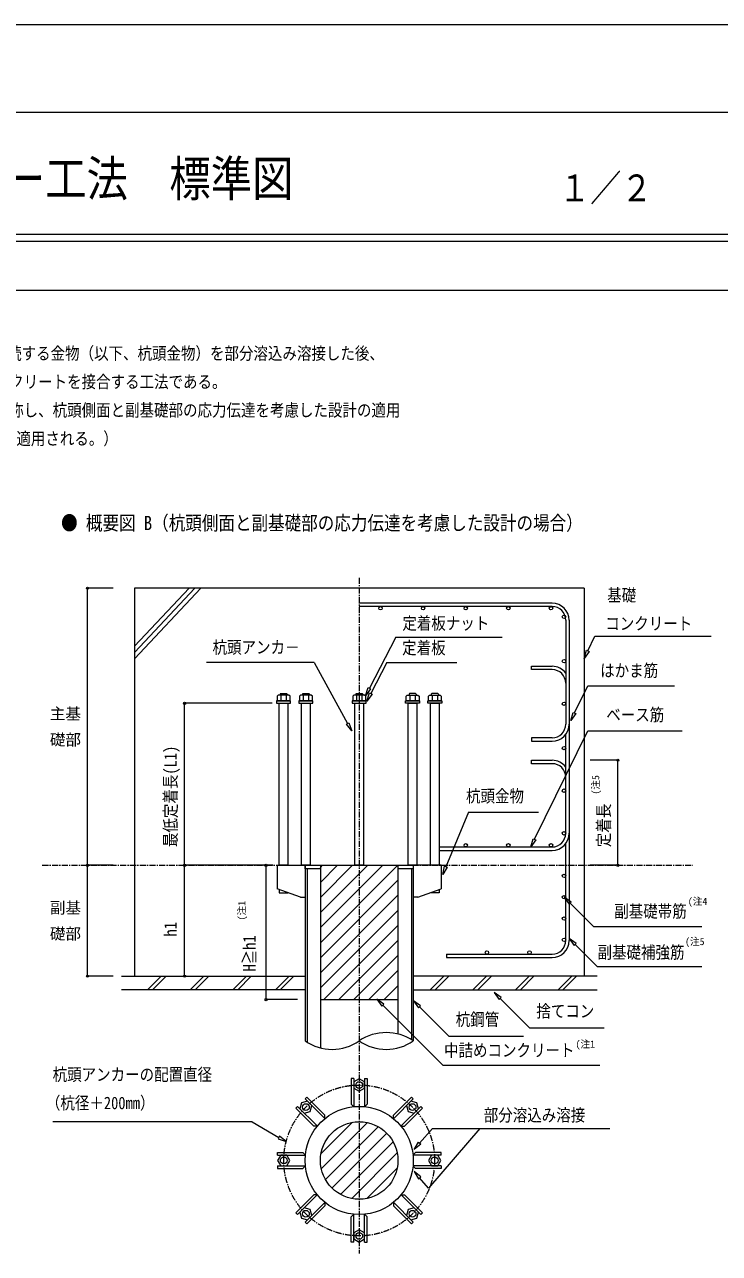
# Model space of a CAD drawing. Units: millimetres, scale not verified. Extents: x -29700 to 29700, y -21000 to 21000.
# Drawn here: x -13536 to 730, y -4229 to 21000 of the extents above; entities that cross this region are included whole.
import ezdxf
from ezdxf.enums import TextEntityAlignment as Align

# ---------------------------------------------------------------- set-up
doc = ezdxf.new("R2010")
doc.units = ezdxf.units.MM
doc.header["$LTSCALE"] = 100
doc.linetypes.add('USER2', pattern=[2, 1.25, -0.25, 0.25, -0.25])
for name, color, linetype in [('0-0_0', 7, 'Continuous'), ('0-1_01_TITLE', 7, 'Continuous'), ('0-4_02_TEXT', 7, 'Continuous')]:
    doc.layers.add(name, color=color, linetype=linetype)
for name, color, linetype, lineweight in [('0-3_DEFPOINTS', 7, 'Continuous', 18), ('0-5_05_SUNPOU', 3, 'Continuous', 18), ('0-6_03_ZU', 2, 'Continuous', 18), ('0-8_00_WAKU', 9, 'Continuous', 18), ('0-9_08_CENTER', 1, 'USER2', 18)]:
    doc.layers.add(name, color=color, linetype=linetype, lineweight=lineweight)
doc.styles.add('ＭＳ ゴシック', font='')
doc.styles.get('ＭＳ ゴシック').set_extended_font_data('MS Gothic')

msp = doc.modelspace()

# ---------------------------------------------------------------- linework, layer by layer
at = {"layer": '0-3_DEFPOINTS'}
msp.add_line((-29700, 21000), (29700, 21000), dxfattribs=at)
at = {"layer": '0-5_05_SUNPOU'}
for p, q in [((-11714.3, 9427.3), (-12245.3, 9427.3)), ((-10158.3, 9427.3), (-11282.4, 8235)), ((-10038.1, 9427.3), (-11282.4, 8107.5)), ((-9917.8, 9427.3), (-11282.4, 7979.9)), ((-5915.6, 8425.9), (-6457, 7375.3)), ((-5915.6, 8425.9), (-3729.8, 8425.9)), ((-1972.7, 8140.2), (-1825.5, 8440.3)), ((-1825.5, 8440.3), (559.5, 8440.3)), ((-7592.2, 7903.7), (-9803.3, 7903.7)), ((-7592.2, 7903.7), (-6904.2, 6648.4)), ((-6097.2, 7903.7), (-6428, 7267.1)), ((-6097.2, 7903.7), (-4659.6, 7903.7)), ((-2244.6, 6866.4), (-1972, 7422.2)), ((-1972, 7422.2), (-192.5, 7422.2)), ((-8450.7, 7064.8), (-10250, 7064.8)), ((-10250, 3739.8), (-10250, 7064.8)), ((-3066, 4273.2), (-1974.8, 6497.8)), ((-1974.8, 6497.8), (-37.9, 6497.8)), ((-1356.4, 5896), (-1925.2, 5896)), ((-1356.4, 3739.8), (-1356.4, 5896)), ((-4423.8, 4831.3), (-4884.6, 3709.5)), ((-4423.8, 4831.3), (-2986.2, 4831.3)), ((-12245.3, 1464.8), (-12245.3, 3739.8)), ((-10250, 1464.8), (-10250, 3739.8)), ((-8450.7, 3739.8), (-10250, 3739.8)), ((-8436.5, 3739.8), (-8577.9, 3739.8)), ((-7462.3, 3697), (-7419.6, 3739.8)), ((-7462.3, 3387.7), (-7110.2, 3739.8)), ((-7462.3, 3078.3), (-6800.8, 3739.8)), ((-7462.3, 2769), (-6491.5, 3739.8)), ((-7462.3, 2459.6), (-6182.1, 3739.8)), ((-7462.3, 2150.2), (-5872.8, 3739.8)), ((-1356.4, 3739.8), (-1925.2, 3739.8)), ((-7462.3, 1840.9), (-5869.8, 3433.4)), ((-7462.3, 1531.5), (-5869.8, 3124)), ((-7462.3, 1222.2), (-5869.8, 2814.7)), ((-1857.3, 2479.8), (-2337.3, 2959.8)), ((-7393.6, 981.5), (-5869.8, 2505.3)), ((-1857.3, 2479.8), (369, 2479.8)), ((-7084.3, 981.5), (-5869.8, 2195.9)), ((-1778.8, 1660), (-2232.3, 2113.4)), ((-6774.9, 981.5), (-5869.8, 1886.6)), ((-6465.5, 981.5), (-5869.8, 1577.2)), ((-1778.8, 1660), (369, 1660)), ((-11714.3, 1464.8), (-12245.3, 1464.8)), ((-10730.8, 1464.8), (-11010, 1185.6)), ((-10631.4, 1464.8), (-10910.7, 1185.6)), ((-9855.8, 1464.8), (-10135, 1185.6)), ((-9756.4, 1464.8), (-10035.7, 1185.6)), ((-8980.8, 1464.8), (-9260, 1185.6)), ((-8881.4, 1464.8), (-9160.7, 1185.6)), ((-8105.8, 1464.8), (-8385, 1185.6)), ((-8006.4, 1464.8), (-8285.7, 1185.6)), ((-6156.2, 981.5), (-5869.8, 1267.9)), ((-4927, 1464.8), (-5206.2, 1185.6)), ((-4827.6, 1464.8), (-5106.9, 1185.6)), ((-4052, 1464.8), (-4331.2, 1185.6)), ((-3952.6, 1464.8), (-4231.9, 1185.6)), ((-3177, 1464.8), (-3456.2, 1185.6)), ((-3077.6, 1464.8), (-3356.9, 1185.6)), ((-2302, 1464.8), (-2581.2, 1185.6)), ((-2202.6, 1464.8), (-2481.9, 1185.6)), ((-4948.7, -362.7), (-6181.3, 868.3)), ((-4826.1, 228.7), (-5429.5, 832.1)), ((-3170.5, 400.4), (-3773.9, 1003.7)), ((-3170.5, 400.4), (-1637.4, 400.4)), ((-4826.1, 228.7), (-3293.1, 228.7)), ((-4948.7, -362.7), (-1722.9, -362.7)), ((-8865.8, -1529), (-12958.9, -1529)), ((-8865.8, -1529), (-8317.2, -1845.7)), ((-7450.9, -2186.1), (-6800.5, -1535.7)), ((-7444.3, -2488.9), (-6497.7, -1542.3)), ((-7359, -2712.9), (-6273.7, -1627.7)), ((-7224.7, -2888), (-6098.6, -1762)), ((-5164.2, -1666.4), (-5425.2, -1963.7)), ((-4189, -1666.4), (-5244.4, -2886.5)), ((-5164.2, -1666.4), (-1523.4, -1666.4)), ((-7047.1, -3019.7), (-5966.9, -1939.6)), ((-6819.8, -3101.8), (-5884.8, -2166.8)), ((-6510, -3101.4), (-5885.3, -2476.7)), ((-5244.4, -2886.5), (-5425.2, -2677.5))]:
    msp.add_line(p, q, dxfattribs=at)
for points in [[(-11714.3, 3739.8), (-12245.3, 3739.8), (-12245.3, 9427.3)], [(-7934.7, 981.5), (-8577.9, 981.5), (-8577.9, 3739.8)]]:
    msp.add_lwpolyline(points, dxfattribs=at)
for points in [[(-1946.5, 8127.3), (-2049.8, 7983.1), (-1998.9, 8153)], [(-6431.1, 7361.9), (-6537.7, 7220.1), (-6482.9, 7388.8)], [(-6402.1, 7253.6), (-6508.7, 7111.8), (-6453.9, 7280.5)], [(-2218.4, 6853.6), (-2321.7, 6709.3), (-2270.8, 6879.2)], [(-6878.9, 6663), (-6816.7, 6496.9), (-6929.4, 6633.8)], [(-3039.8, 4260.3), (-3143, 4116.1), (-3092.2, 4286)], [(-4857.6, 3698.4), (-4950.9, 3547.5), (-4911.6, 3720.5)], [(-2316.7, 2980.4), (-2461, 3083.6), (-2357.9, 2939.2)], [(-2211.7, 2134.1), (-2356, 2237.2), (-2252.9, 2092.8)], [(-3753.2, 1024.4), (-3897.6, 1127.5), (-3794.5, 983.1)], [(-6160.7, 888.9), (-6305, 992.1), (-6201.9, 847.7)], [(-5408.9, 852.8), (-5553.3, 955.9), (-5450.1, 811.5)], [(-8332.6, -1873.4), (-8165.6, -1933.2), (-8304.2, -1822.4)], [(-5403.1, -1982.7), (-5539.7, -2096), (-5447.2, -1944.6)], [(-5403.1, -2658.4), (-5539.7, -2545.1), (-5447.2, -2696.6)]]:
    msp.add_lwpolyline(points, close=True, dxfattribs=at)
for centre in [(-12245.3, 9427.3), (-10250, 7064.8), (-1356.4, 5896), (-12245.3, 3739.8), (-10250, 3739.8), (-8577.9, 3739.8), (-1356.4, 3739.8), (-12245.3, 1464.8), (-10250, 1464.8), (-8577.9, 981.5)]:
    msp.add_circle(centre, 21.9, dxfattribs=at)
at = {"layer": '0-6_03_ZU'}
for p, q in [((-11282.4, 9427.3), (-11282.4, 1464.8)), ((-2049.8, 9427.3), (-11282.4, 9427.3)), ((-2049.8, 9427.3), (-2049.8, 1464.8)), ((-2706, 9121.1), (-6666.1, 9121.1)), ((-2706, 9051.1), (-6666.1, 9051.1)), ((-2426, 8771.1), (-2426, 6636.1)), ((-2356, 8771.1), (-2356, 4396.1)), ((-8279.5, 7266.1), (-8159, 7266.1)), ((-8271.7, 7231.1), (-8271.7, 7117.3)), ((-8166.7, 7231.1), (-8166.7, 7117.3)), ((-8159, 7266.1), (-8147, 7254.1)), ((-8147, 7254.1), (-8147, 7231.1)), ((-7821.5, 7266.1), (-7833.4, 7254.1)), ((-7833.4, 7254.1), (-7833.4, 7231.1)), ((-7821.5, 7266.1), (-7701, 7266.1)), ((-7813.7, 7231.1), (-7813.7, 7117.3)), ((-7708.7, 7231.1), (-7708.7, 7117.3)), ((-7701, 7266.1), (-7689, 7254.1)), ((-7689, 7254.1), (-7689, 7231.1)), ((-6726.3, 7266.1), (-6738.3, 7254.1)), ((-6738.3, 7254.1), (-6738.3, 7231.1)), ((-6726.3, 7266.1), (-6605.8, 7266.1)), ((-6718.6, 7231.1), (-6718.6, 7117.3)), ((-6613.6, 7231.1), (-6613.6, 7117.3)), ((-6605.8, 7266.1), (-6593.9, 7254.1)), ((-6593.9, 7254.1), (-6593.9, 7231.1)), ((-5631.2, 7266.1), (-5643.1, 7254.1)), ((-5643.1, 7254.1), (-5643.1, 7231.1)), ((-5510.7, 7266.1), (-5631.2, 7266.1)), ((-5623.4, 7231.1), (-5623.4, 7117.3)), ((-5518.4, 7231.1), (-5518.4, 7117.3)), ((-5510.7, 7266.1), (-5498.8, 7254.1)), ((-5498.8, 7254.1), (-5498.8, 7231.1)), ((-5173.2, 7266.1), (-5185.1, 7254.1)), ((-5185.1, 7254.1), (-5185.1, 7231.1)), ((-5052.7, 7266.1), (-5173.2, 7266.1)), ((-5165.5, 7231.1), (-5165.5, 7117.3)), ((-5060.5, 7231.1), (-5060.5, 7117.3)), ((-2426, 4396.1), (-2426, 6426.1)), ((-2356, 4396.1), (-2356, 2193.9)), ((-5031.1, 4116.1), (-2706, 4116.1)), ((-5026.3, 4046.1), (-2706, 4046.1)), ((-2426, 2193.9), (-2426, 4186.1)), ((-8350.5, 3739.8), (-8350.5, 3258.6)), ((-8350.5, 3739.8), (-5554.8, 3739.8)), ((-7777.3, 3739.8), (-7777.3, 133.1)), ((-7777.3, 3669.8), (-7777.3, 3739.8)), ((-7462.3, 3669.8), (-7777.3, 3669.8)), ((-7737.3, 3669.8), (-7737.3, 107)), ((-7462.3, 3739.8), (-7462.3, -9.6)), ((-5869.8, 3739.8), (-5869.8, 275.8)), ((-5554.8, 3669.8), (-5869.8, 3669.8)), ((-5594.8, 3669.8), (-5594.8, 159.2)), ((-5554.8, 3739.8), (-5554.8, 133.1)), ((-4981.7, 3739.8), (-5551, 3739.8)), ((-4981.7, 3739.8), (-4981.7, 3258.6)), ((-7869.2, 3083.6), (-8350.5, 3258.6)), ((-8308.7, 3243.4), (-8308.7, 3171.1)), ((-8308.7, 3171.1), (-8131.5, 3171.1)), ((-8131.5, 3178.9), (-8131.5, 3171.1)), ((-7869.2, 3083.6), (-7777.3, 3083.6)), ((-5463, 3083.6), (-5554.8, 3083.6)), ((-5463, 3083.6), (-4981.7, 3258.6)), ((-5200.7, 3178.9), (-5200.7, 3171.1)), ((-5023.5, 3171.1), (-5200.7, 3171.1)), ((-5023.5, 3243.4), (-5023.5, 3171.1)), ((-4873.1, 1913.9), (-4873.1, 1843.9)), ((-4873.1, 1913.9), (-2706, 1913.9)), ((-4873.1, 1843.9), (-2706, 1843.9)), ((-11548.5, 1464.8), (-7777.3, 1464.8)), ((-11282.4, 1464.8), (-11044.6, 1464.8)), ((-1783.7, 1464.8), (-5554.8, 1464.8)), ((-7777.3, 1185.6), (-11548.5, 1185.6)), ((-5554.8, 1185.6), (-1783.7, 1185.6)), ((-7462.3, 981.5), (-5869.8, 981.5)), ((-6828, -640.6), (-6828, -1165.6)), ((-6775.5, -640.6), (-6828, -640.6)), ((-6775.5, -640.6), (-6775.5, -1209.3)), ((-6556.7, -640.6), (-6556.7, -1209.3)), ((-6556.7, -640.6), (-6504.2, -640.6)), ((-6504.2, -640.6), (-6504.2, -1165.6)), ((-7931.4, -1210), (-7968.5, -1247.1)), ((-7968.5, -1247.1), (-7597.3, -1618.3)), ((-7931.4, -1210), (-7529.2, -1612.1)), ((-7776.7, -1055.3), (-7739.6, -1018.2)), ((-7776.7, -1055.3), (-7374.5, -1457.5)), ((-7739.6, -1018.2), (-7368.3, -1389.4)), ((-6784.2, -1209.3), (-6828, -1165.6)), ((-6775.5, -1209.3), (-6784.2, -1209.3)), ((-5592.6, -1018.2), (-5963.8, -1389.4)), ((-5555.5, -1055.3), (-5957.6, -1457.5)), ((-5400.8, -1210), (-5803, -1612.1)), ((-5363.7, -1247.1), (-5734.9, -1618.3)), ((-5555.5, -1055.3), (-5592.6, -1018.2)), ((-5400.8, -1210), (-5363.7, -1247.1)), ((-5963.8, -1451.3), (-5963.8, -1389.4)), ((-5957.6, -1457.5), (-5963.8, -1451.3)), ((-7535.4, -1618.3), (-7597.3, -1618.3)), ((-7529.2, -1612.1), (-7535.4, -1618.3)), ((-8346.1, -2158.7), (-7821.1, -2158.7)), ((-8346.1, -2211.2), (-8346.1, -2158.7)), ((-8346.1, -2211.2), (-7777.3, -2211.2)), ((-5554.8, -2202.4), (-5511.1, -2158.7)), ((-5554.8, -2211.2), (-5554.8, -2202.4)), ((-4986.1, -2211.2), (-5554.8, -2211.2)), ((-4986.1, -2158.7), (-5511.1, -2158.7)), ((-4986.1, -2211.2), (-4986.1, -2158.7)), ((-8346.1, -2429.9), (-7777.3, -2429.9)), ((-8346.1, -2429.9), (-8346.1, -2482.4)), ((-8346.1, -2482.4), (-7821.1, -2482.4)), ((-7777.3, -2438.7), (-7821.1, -2482.4)), ((-7777.3, -2429.9), (-7777.3, -2438.7)), ((-4986.1, -2429.9), (-5554.8, -2429.9)), ((-4986.1, -2482.4), (-5511.1, -2482.4)), ((-4986.1, -2429.9), (-4986.1, -2482.4)), ((-7968.5, -3394), (-7597.3, -3022.8)), ((-5803, -3029), (-5796.8, -3022.8)), ((-5796.8, -3022.8), (-5734.9, -3022.8)), ((-5363.7, -3394), (-5734.9, -3022.8)), ((-7931.4, -3431.2), (-7529.2, -3029)), ((-7776.7, -3585.8), (-7374.5, -3183.7)), ((-7739.6, -3623), (-7368.3, -3251.7)), ((-7374.5, -3183.7), (-7368.3, -3189.9)), ((-7368.3, -3189.9), (-7368.3, -3251.7)), ((-5592.6, -3623), (-5963.8, -3251.7)), ((-5555.5, -3585.8), (-5957.6, -3183.7)), ((-5400.8, -3431.2), (-5803, -3029)), ((-7931.4, -3431.2), (-7968.5, -3394)), ((-6828, -4000.6), (-6828, -3475.6)), ((-6775.5, -4000.6), (-6775.5, -3431.8)), ((-6556.7, -4000.6), (-6556.7, -3431.8)), ((-6556.7, -3431.8), (-6548, -3431.8)), ((-6548, -3431.8), (-6504.2, -3475.6)), ((-6504.2, -4000.6), (-6504.2, -3475.6)), ((-5400.8, -3431.2), (-5363.7, -3394)), ((-7776.7, -3585.8), (-7739.6, -3623)), ((-5555.5, -3585.8), (-5592.6, -3623)), ((-6775.5, -4000.6), (-6828, -4000.6)), ((-6556.7, -4000.6), (-6504.2, -4000.6))]:
    msp.add_line(p, q, dxfattribs=at)
for points in [[(-2706, 7756.1), (-3126, 7756.1), (-3126, 7826.1), (-2706, 7826.1)], [(-8279.5, 7266.1), (-8291.4, 7254.1), (-8291.4, 7231.1)], [(-5052.7, 7266.1), (-5040.8, 7254.1), (-5040.8, 7231.1)], [(-2706, 6356.1), (-3126, 6356.1), (-3126, 6286.1), (-2706, 6286.1)], [(-2706, 5826), (-3126, 5826), (-3126, 5896), (-2706, 5896)], [(-6556.7, -1209.3), (-6548, -1209.3), (-6504.2, -1165.6)], [(-7374.5, -1457.5), (-7368.3, -1451.3), (-7368.3, -1389.4)], [(-5803, -1612.1), (-5796.8, -1618.3), (-5734.9, -1618.3)], [(-7777.3, -2211.2), (-7777.3, -2202.4), (-7821.1, -2158.7)], [(-5554.8, -2429.9), (-5554.8, -2438.7), (-5511.1, -2482.4)], [(-7529.2, -3029), (-7535.4, -3022.8), (-7597.3, -3022.8)], [(-5957.6, -3183.7), (-5963.8, -3189.9), (-5963.8, -3251.7)], [(-6775.5, -3431.8), (-6784.2, -3431.8), (-6828, -3475.6)]]:
    msp.add_lwpolyline(points, dxfattribs=at)
for points in [[(-8361.4, 7117.3), (-8361.4, 7064.8), (-8077, 7064.8), (-8077, 7117.3)], [(-8108.1, 7231.1), (-8330.3, 7231.1), (-8352.2, 7209.2), (-8352.2, 7117.3), (-8086.2, 7117.3), (-8086.2, 7209.2)], [(-8308.7, 7064.8), (-8131.5, 7064.8), (-8131.5, 3739.8), (-8308.7, 3739.8)], [(-7903.4, 7117.3), (-7903.4, 7064.8), (-7619, 7064.8), (-7619, 7117.3)], [(-7650.1, 7231.1), (-7872.3, 7231.1), (-7894.2, 7209.2), (-7894.2, 7117.3), (-7628.2, 7117.3), (-7628.2, 7209.2)], [(-7849.8, 7064.8), (-7672.6, 7064.8), (-7672.6, 3739.8), (-7849.8, 3739.8)], [(-6808.3, 7117.3), (-6808.3, 7064.8), (-6523.9, 7064.8), (-6523.9, 7117.3)], [(-6555, 7231.1), (-6777.2, 7231.1), (-6799.1, 7209.2), (-6799.1, 7117.3), (-6533.1, 7117.3), (-6533.1, 7209.2)], [(-6754.7, 7064.8), (-6577.5, 7064.8), (-6577.5, 3739.8), (-6754.7, 3739.8)], [(-5428.8, 7117.3), (-5428.8, 7064.8), (-5713.1, 7064.8), (-5713.1, 7117.3)], [(-5682.1, 7231.1), (-5459.8, 7231.1), (-5438, 7209.2), (-5438, 7117.3), (-5703.9, 7117.3), (-5703.9, 7209.2)], [(-5659.5, 7064.8), (-5482.3, 7064.8), (-5482.3, 3739.8), (-5659.5, 3739.8)], [(-4970.8, 7117.3), (-4970.8, 7064.8), (-5255.1, 7064.8), (-5255.1, 7117.3)], [(-5224.1, 7231.1), (-5001.9, 7231.1), (-4980, 7209.2), (-4980, 7117.3), (-5245.9, 7117.3), (-5245.9, 7209.2)], [(-5201.6, 7064.8), (-5024.4, 7064.8), (-5024.4, 3739.8), (-5201.6, 3739.8)], [(-6775.5, -835), (-6666.1, -898.1), (-6556.7, -835), (-6556.7, -708.7), (-6666.1, -645.5), (-6775.5, -708.7)], [(-7793.9, -1347.4), (-7671.9, -1314.7), (-7639.2, -1192.7), (-7728.5, -1103.4), (-7850.5, -1136.1), (-7883.2, -1258.1)], [(-5692.9, -1192.7), (-5660.3, -1314.7), (-5538.3, -1347.4), (-5449, -1258.1), (-5481.6, -1136.1), (-5603.6, -1103.4)], [(-8151.7, -2429.9), (-8088.5, -2320.6), (-8151.7, -2211.2), (-8278, -2211.2), (-8341.1, -2320.6), (-8278, -2429.9)], [(-5180.5, -2211.2), (-5243.6, -2320.6), (-5180.5, -2429.9), (-5054.2, -2429.9), (-4991, -2320.6), (-5054.2, -2211.2)], [(-7639.2, -3448.4), (-7671.9, -3326.4), (-7793.9, -3293.7), (-7883.2, -3383), (-7850.5, -3505), (-7728.5, -3537.7)], [(-5538.3, -3293.7), (-5660.3, -3326.4), (-5692.9, -3448.4), (-5603.6, -3537.7), (-5481.6, -3505), (-5449, -3383)], [(-6556.7, -3806.2), (-6666.1, -3743), (-6775.5, -3806.2), (-6775.5, -3932.5), (-6666.1, -3995.6), (-6556.7, -3932.5)]]:
    msp.add_lwpolyline(points, close=True, dxfattribs=at)
for centre, radius in [((-6228.6, 9016.1), 35), ((-5353.6, 9016.1), 35), ((-4478.6, 9016.1), 35), ((-3603.6, 9016.1), 35), ((-2728.6, 9016.1), 35), ((-2461, 8841.1), 35), ((-2461, 8841.1), 35), ((-2461, 7931.1), 35), ((-2461, 7056.1), 35), ((-2461, 6146.1), 35), ((-2461, 5271.1), 35), ((-2461, 4396.1), 35), ((-4478.6, 4151.1), 35), ((-3603.6, 4151.1), 35), ((-2728.6, 4151.1), 35), ((-2461, 3521.1), 35), ((-2461, 3083.6), 35), ((-2461, 2646.1), 35), ((-2461, 2208.6), 35), ((-4044.4, 1948.9), 35), ((-3169.4, 1948.9), 35), ((-6666.1, -771.8), 70.4), ((-7761.2, -1225.4), 70.4), ((-6666.1, -2320.6), 1111.2), ((-5570.9, -1225.4), 70.4), ((-6666.1, -2320.6), 796.2), ((-8214.8, -2320.6), 70.4), ((-5117.3, -2320.6), 70.4), ((-7761.2, -3415.7), 70.4), ((-5570.9, -3415.7), 70.4), ((-6666.1, -3869.3), 70.4)]:
    msp.add_circle(centre, radius, dxfattribs=at)
for centre, radius, start, end in [((-2706, 8771.1), 350, 0, 90), ((-2706, 8771.1), 280, 0, 90), ((-2706, 7476.1), 350, 36.8699, 90), ((-2706, 7476.1), 280, 0, 90), ((-2706, 6636.1), 280, 270, 0), ((-2706, 6636.1), 350, 270, 0), ((-2706, 5546), 350, 36.8699, 90), ((-2706, 5546), 280, 0, 90), ((-2706, 4396.1), 280, 270, 0), ((-2706, 4396.1), 350, 270, 0), ((-2706, 2193.9), 280, 270, 0), ((-2706, 2193.9), 350, 270, 0), ((-6110.5, -674.4), 980.2, 55.46889, 124.53113), ((-7221.7, 940.6), 980.2, 235.46889, 304.53113), ((-6110.5, 940.6), 980.2, 235.46887, 304.53111)]:
    msp.add_arc(centre, radius, start, end, dxfattribs=at)
at = {"layer": '0-8_00_WAKU'}
for p, q in [((-27700, 19200), (27700, 19200)), ((-27700, 16700), (27700, 16700)), ((-27900, 16550), (27900, 16550)), ((-27900, 15550), (27900, 15550))]:
    msp.add_line(p, q, dxfattribs=at)
at = {"layer": '0-9_08_CENTER'}
for p, q in [((-6666.1, 9642.6), (-6666.1, -4229)), ((-13173, 3739.8), (180.9, 3739.8))]:
    msp.add_line(p, q, dxfattribs=at)
msp.add_circle((-6666.1, -2320.6), 1548.8, dxfattribs=at)

# ---------------------------------------------------------------- texts
at = {"layer": '0-0_0', "style": 'ＭＳ ゴシック'}
for s, p in [('(注5', (-1694.9, 5191.2)), ('(注1', (-8959.9, 2607.4))]:
    msp.add_text(s, height=146.6, rotation=90, dxfattribs=at).set_placement(p, align=Align.BOTTOM_LEFT)
for s, p in [('(注4', (81.4, 2882.2)), ('(注5', (24.4, 2056.7)), ('(注1', (-2224.2, -49.6))]:
    msp.add_text(s, height=146.6, dxfattribs=at).set_placement(p, align=Align.BOTTOM_LEFT)
at = {"layer": '0-1_01_TITLE', "style": 'ＭＳ ゴシック', "width": 0.85}
for s, height, p in [('クラウンパイルアンカー工法\u3000標準図', 733.1, (-22463.6, 17252.1)), ('１／２', 549.9, (-2562.3, 17206.4))]:
    msp.add_text(s, height=height, dxfattribs=at).set_placement(p, align=Align.BOTTOM_LEFT)
at = {"layer": '0-4_02_TEXT', "style": 'ＭＳ ゴシック', "width": 0.85}
for s, height, p in [('クラウンパイルアンカー工法は、SC 杭の杭頭鋼管外周部に定着部材 (以下、杭頭アンカー)を接続する金物（以下、杭頭金物）を部分溶込み溶接した後、', 256.6, (-26685.1, 14044.9)), ('杭頭金物のカプラー雌ねじ部に杭頭アンカーのねじ節鉄筋部を螺合することで、杭頭と基礎コンクリートを接合する工法である。', 256.6, (-26645.5, 13461.5)), ('基礎コンクリートは杭頭上端面より上部を「主基礎部」、杭のみ込み部周囲を「副基礎部」と呼称し、杭頭側面と副基礎部の応力伝達を考慮した設計の適用', 256.6, (-26645.5, 12878.2)), ('有無により、杭頭接合部の構造規定が異なる。（杭ごとに、概要図Ａまたは概要図Bのいずれかが適用される。）', 256.6, (-26645.5, 12294.9)), ('● 概要図 B（杭頭側面と副基礎部の応力伝達を考慮した設計の場合）', 293.3, (-12786.6, 10532.7)), ('基礎', 256.6, (-1574.7, 9081.6)), ('定着板ナット', 256.6, (-5779.7, 8503.6)), ('コンクリート', 256.6, (-1614.3, 8498.2)), ('杭頭アンカ－', 256.6, (-9676.4, 8011)), ('定着板', 256.6, (-5784.1, 7999.1)), ('はかま筋', 256.6, (-1718.8, 7533.3)), ('ベース筋', 256.6, (-1593.8, 6625)), ('杭頭金物', 256.6, (-4473.3, 4956.1)), ('副基礎帯筋', 256.6, (-1429.8, 2590.9)), ('副基礎補強筋', 256.6, (-1773.1, 1748.7)), ('捨てコン', 256.6, (-3029, 541.1)), ('杭鋼管', 256.6, (-4684.7, 369.5)), ('中詰めコンクリート', 256.6, (-4923.9, -263.2)), ('杭頭アンカーの配置直径', 256.6, (-12959.5, -761)), ('（杭径＋200mm）', 256.6, (-13098.3, -1344.3)), ('部分溶込み溶接', 256.6, (-4108.2, -1594.1))]:
    msp.add_text(s, height=height, dxfattribs=at).set_placement(p, align=Align.BOTTOM_LEFT)
at = {"layer": '0-4_02_TEXT', "style": 'ＭＳ ゴシック'}
for s, p in [('主基', (-13017.4, 6665.5)), ('礎部', (-13017.4, 6132.1)), ('副基', (-13017.4, 2680.9)), ('礎部', (-13017.4, 2147.6))]:
    msp.add_text(s, height=234.6, dxfattribs=at).set_placement(p, align=Align.BOTTOM_LEFT)
at = {"layer": '0-4_02_TEXT', "style": 'ＭＳ ゴシック', "width": 0.85}
for s, p in [('最低定着長(L1)', (-10335.7, 4113.1)), ('定着長', (-1442.1, 4111.2)), ('h1', (-10335.7, 2276.6)), ('H≧h1', (-8716.8, 1558.6))]:
    msp.add_text(s, height=256.6, rotation=90, dxfattribs=at).set_placement(p, align=Align.BOTTOM_LEFT)

doc.saveas('drawing.dxf')
